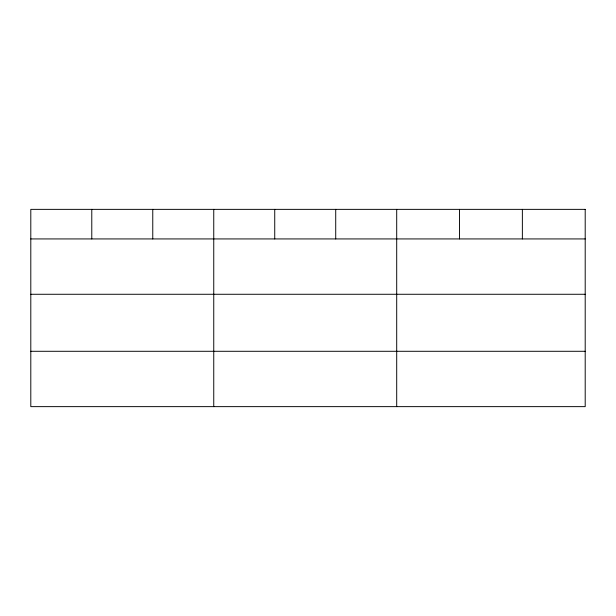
<?xml version="1.0" encoding="UTF-8"?>
<svg xmlns="http://www.w3.org/2000/svg" width="616" height="616" viewBox="0 0 616 616"><rect width="100%" height="100%" fill="white"/><g stroke="black" fill="none" stroke-linecap="round" stroke-linejoin="round"><path stroke-width="0.92" d="M30.8 238.931L585.2 238.931M30.8 294.271L585.2 294.271M30.8 351.289L585.2 351.289M522.368 209.363L522.368 238.931M459.536 209.363L459.536 238.931M396.704 209.363L396.704 406.637M335.72 209.363L335.72 238.931M274.736 209.363L274.736 238.931M213.752 209.363L213.752 406.637M152.768 209.363L152.768 238.931M91.784 209.363L91.784 238.931M585.2 209.363L30.8 209.363L30.8 406.637L585.2 406.637L585.2 209.363"/></g></svg>
